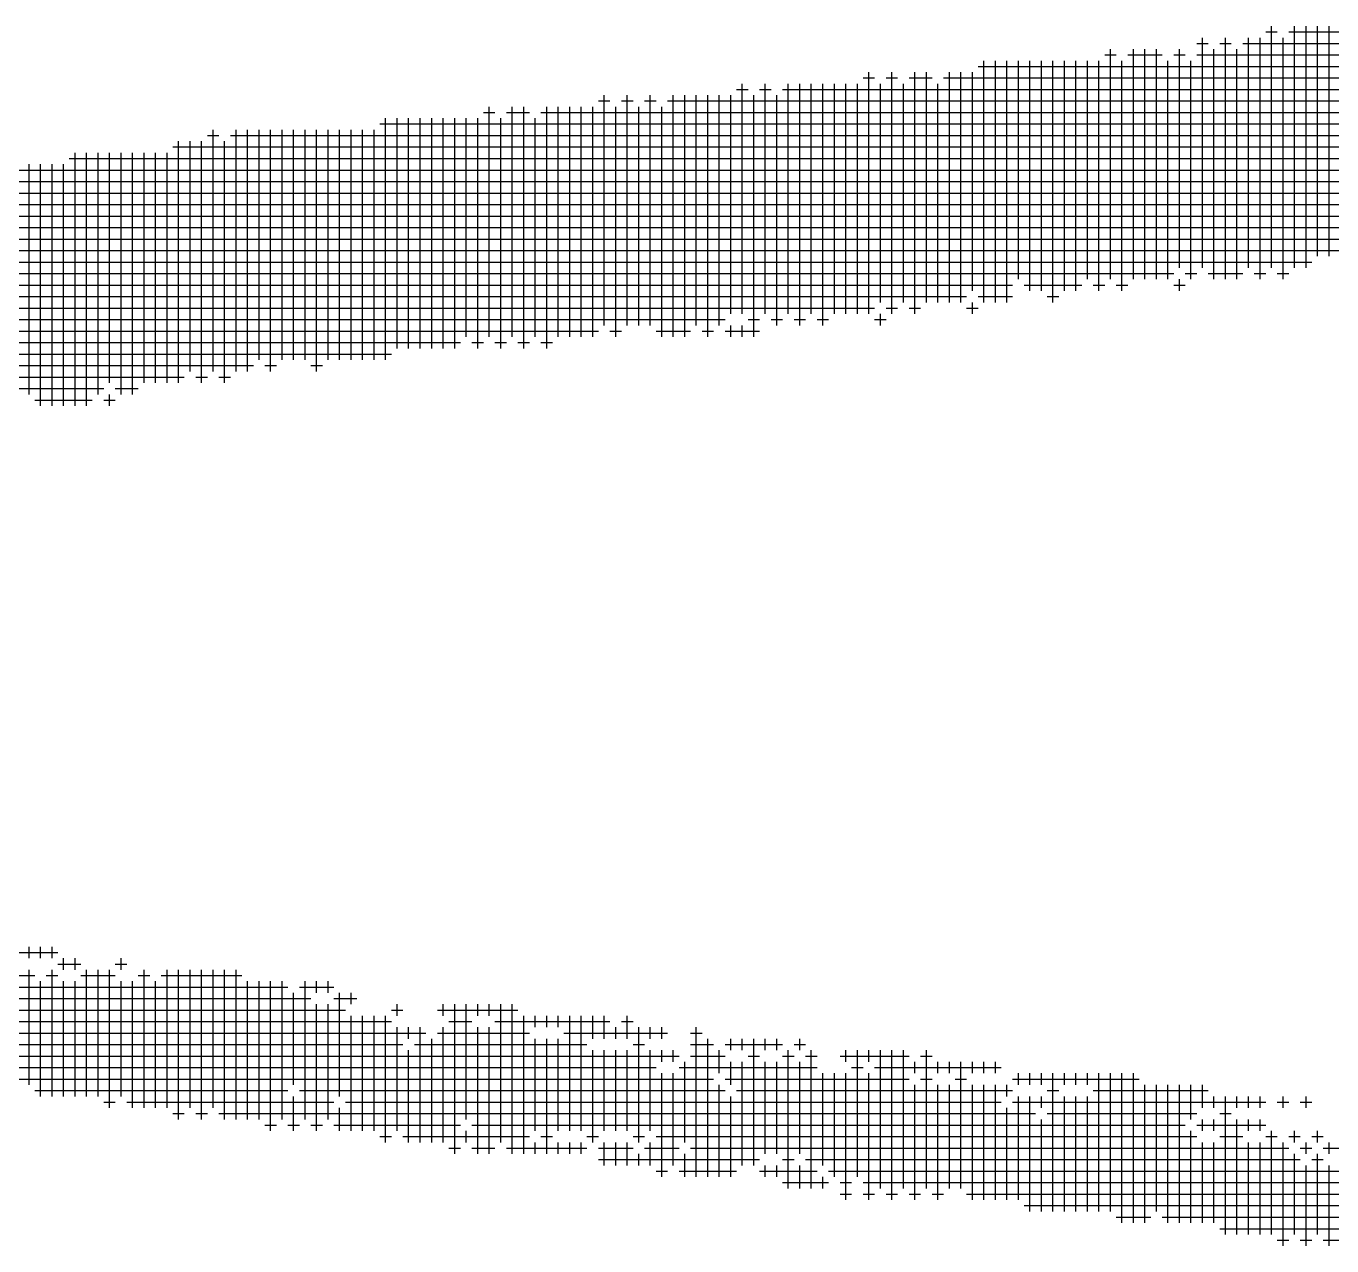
# Model space of a CAD drawing. Header units: feet. Extents: x 0 to 84100, y 0 to 59400.
# Drawn here: x 53025.9 to 53133.2, y 2703.7 to 2803.9 of the extents above; entities that cross this region are included whole.
import ezdxf

# ---------------------------------------------------------------- set-up
doc = ezdxf.new("R2010")
doc.units = ezdxf.units.FT
doc.header["$LTSCALE"] = 550
doc.header["$MEASUREMENT"] = 0
doc.layers.add('CX-MISC', color=2, linetype='CONTINUOUS')

# ---------------------------------------------------------------- blocks, each defined once
blk = doc.blocks.new('CXGLOGO-싸인3')
at = {"layer": 'CX-MISC'}
for p, q in [((175.427, 69.307, 1090.783), (175.427, 77.707, 1090.783)), ((176.267, 68.887, 1090.783), (176.267, 77.707, 1090.783)), ((177.107, 69.307, 1090.783), (177.107, 77.707, 1090.783)), ((177.527, 68.887, 1090.783), (177.527, 77.707, 1090.783)), ((177.737, 77.917, 1090.783), (178.157, 77.917, 1090.783)), ((177.947, 69.307, 1090.783), (177.947, 78.127, 1090.783)), ((178.367, 68.887, 1090.783), (178.367, 77.707, 1090.783)), ((178.577, 77.917, 1090.783), (239.897, 77.917, 1090.783)), ((178.787, 69.307, 1090.783), (178.787, 78.127, 1090.783)), ((179.207, 69.307, 1090.783), (179.207, 78.127, 1090.783)), ((179.627, 69.727, 1090.783), (179.627, 78.127, 1090.783)), ((180.047, 69.727, 1090.783), (180.047, 78.127, 1090.783)), ((172.067, 68.887, 1090.783), (172.067, 77.287, 1090.783)), ((172.907, 68.887, 1090.783), (172.907, 77.287, 1090.783)), ((173.327, 68.887, 1090.783), (173.327, 77.287, 1090.783)), ((173.747, 68.887, 1090.783), (173.747, 77.287, 1090.783)), ((174.587, 69.307, 1090.783), (174.587, 77.287, 1090.783)), ((175.217, 77.497, 1090.783), (175.637, 77.497, 1090.783)), ((175.847, 68.887, 1090.783), (175.847, 77.287, 1090.783)), ((176.057, 77.497, 1090.783), (176.477, 77.497, 1090.783)), ((176.687, 68.887, 1090.783), (176.687, 77.287, 1090.783)), ((176.897, 77.497, 1090.783), (239.477, 77.497, 1090.783)), ((167.447, 68.047, 1090.783), (167.447, 76.867, 1090.783)), ((167.867, 68.047, 1090.783), (167.867, 76.867, 1090.783)), ((168.287, 68.047, 1090.783), (168.287, 76.867, 1090.783)), ((168.707, 68.887, 1090.783), (168.707, 76.867, 1090.783)), ((169.127, 68.467, 1090.783), (169.127, 76.867, 1090.783)), ((169.547, 68.467, 1090.783), (169.547, 76.867, 1090.783)), ((169.967, 68.047, 1090.783), (169.967, 76.867, 1090.783)), ((170.387, 68.467, 1090.783), (170.387, 76.867, 1090.783)), ((170.807, 68.467, 1090.783), (170.807, 76.867, 1090.783)), ((171.227, 68.887, 1090.783), (171.227, 76.867, 1090.783)), ((171.647, 68.467, 1090.783), (171.647, 76.867, 1090.783)), ((171.857, 77.077, 1090.783), (172.277, 77.077, 1090.783)), ((172.487, 68.467, 1090.783), (172.487, 76.867, 1090.783)), ((172.697, 77.077, 1090.783), (173.957, 77.077, 1090.783)), ((174.167, 68.887, 1090.783), (174.167, 76.867, 1090.783)), ((174.377, 77.077, 1090.783), (174.797, 77.077, 1090.783)), ((175.007, 68.887, 1090.783), (175.007, 76.867, 1090.783)), ((175.217, 77.077, 1090.783), (232.337, 77.077, 1090.783)), ((163.247, 67.627, 1090.783), (163.247, 76.447, 1090.783)), ((164.087, 67.627, 1090.783), (164.087, 76.447, 1090.783)), ((164.927, 67.627, 1090.783), (164.927, 76.447, 1090.783)), ((165.347, 68.047, 1090.783), (165.347, 76.447, 1090.783)), ((166.187, 68.047, 1090.783), (166.187, 76.447, 1090.783)), ((166.607, 68.047, 1090.783), (166.607, 76.447, 1090.783)), ((167.027, 68.467, 1090.783), (167.027, 76.447, 1090.783)), ((167.237, 76.657, 1090.783), (229.817, 76.657, 1090.783)), ((158.417, 75.817, 1090.783), (158.837, 75.817, 1090.783)), ((158.627, 67.627, 1090.783), (158.627, 76.027, 1090.783)), ((159.257, 75.817, 1090.783), (159.677, 75.817, 1090.783)), ((159.467, 67.627, 1090.783), (159.467, 76.027, 1090.783)), ((160.097, 75.817, 1090.783), (223.517, 75.817, 1090.783)), ((160.307, 67.627, 1090.783), (160.307, 76.027, 1090.783)), ((160.727, 67.207, 1090.783), (160.727, 76.027, 1090.783)), ((161.147, 67.627, 1090.783), (161.147, 76.027, 1090.783)), ((161.567, 67.207, 1090.783), (161.567, 76.027, 1090.783)), ((161.987, 67.627, 1090.783), (161.987, 76.027, 1090.783)), ((162.407, 67.627, 1090.783), (162.407, 76.027, 1090.783)), ((162.827, 67.627, 1090.783), (162.827, 76.027, 1090.783)), ((163.037, 76.237, 1090.783), (163.457, 76.237, 1090.783)), ((163.667, 68.047, 1090.783), (163.667, 76.027, 1090.783)), ((163.877, 76.237, 1090.783), (164.297, 76.237, 1090.783)), ((164.507, 68.047, 1090.783), (164.507, 76.027, 1090.783)), ((164.717, 76.237, 1090.783), (165.557, 76.237, 1090.783)), ((165.767, 68.047, 1090.783), (165.767, 76.027, 1090.783)), ((165.977, 76.237, 1090.783), (224.777, 76.237, 1090.783)), ((153.377, 75.397, 1090.783), (153.797, 75.397, 1090.783)), ((153.587, 67.207, 1090.783), (153.587, 75.607, 1090.783)), ((154.217, 75.397, 1090.783), (154.637, 75.397, 1090.783)), ((154.427, 67.207, 1090.783), (154.427, 75.607, 1090.783)), ((155.057, 75.397, 1090.783), (155.477, 75.397, 1090.783)), ((155.267, 67.207, 1090.783), (155.267, 75.607, 1090.783)), ((155.897, 75.397, 1090.783), (222.257, 75.397, 1090.783)), ((156.107, 66.787, 1090.783), (156.107, 75.607, 1090.783)), ((156.527, 66.787, 1090.783), (156.527, 75.607, 1090.783)), ((156.947, 67.207, 1090.783), (156.947, 75.607, 1090.783)), ((157.367, 66.787, 1090.783), (157.367, 75.607, 1090.783)), ((157.787, 67.207, 1090.783), (157.787, 75.607, 1090.783)), ((158.207, 67.627, 1090.783), (158.207, 75.607, 1090.783)), ((159.047, 66.787, 1090.783), (159.047, 75.607, 1090.783)), ((159.887, 67.207, 1090.783), (159.887, 75.607, 1090.783)), ((149.177, 74.977, 1090.783), (149.597, 74.977, 1090.783)), ((149.387, 66.787, 1090.783), (149.387, 75.187, 1090.783)), ((150.017, 74.977, 1090.783), (150.857, 74.977, 1090.783)), ((150.227, 66.787, 1090.783), (150.227, 75.187, 1090.783)), ((150.647, 66.367, 1090.783), (150.647, 75.187, 1090.783)), ((151.277, 74.977, 1090.783), (219.737, 74.977, 1090.783)), ((151.487, 66.367, 1090.783), (151.487, 75.187, 1090.783)), ((151.907, 66.787, 1090.783), (151.907, 75.187, 1090.783)), ((152.327, 66.787, 1090.783), (152.327, 75.187, 1090.783)), ((152.747, 66.787, 1090.783), (152.747, 75.187, 1090.783)), ((153.167, 66.787, 1090.783), (153.167, 75.187, 1090.783)), ((154.007, 66.787, 1090.783), (154.007, 75.187, 1090.783)), ((154.847, 67.207, 1090.783), (154.847, 75.187, 1090.783)), ((155.687, 66.787, 1090.783), (155.687, 75.187, 1090.783)), ((145.397, 74.557, 1090.783), (213.017, 74.557, 1090.783)), ((145.607, 65.947, 1090.783), (145.607, 74.767, 1090.783)), ((146.027, 66.367, 1090.783), (146.027, 74.767, 1090.783)), ((146.447, 66.367, 1090.783), (146.447, 74.767, 1090.783)), ((146.867, 66.367, 1090.783), (146.867, 74.767, 1090.783)), ((147.287, 66.367, 1090.783), (147.287, 74.767, 1090.783)), ((147.707, 66.367, 1090.783), (147.707, 74.767, 1090.783)), ((148.127, 66.367, 1090.783), (148.127, 74.767, 1090.783)), ((148.547, 66.787, 1090.783), (148.547, 74.767, 1090.783)), ((148.967, 66.367, 1090.783), (148.967, 74.767, 1090.783)), ((149.807, 66.367, 1090.783), (149.807, 74.767, 1090.783)), ((151.067, 66.787, 1090.783), (151.067, 74.767, 1090.783)), ((138.047, 65.107, 1090.783), (138.047, 73.927, 1090.783)), ((138.467, 65.527, 1090.783), (138.467, 73.927, 1090.783)), ((138.887, 65.107, 1090.783), (138.887, 73.927, 1090.783)), ((139.097, 74.137, 1090.783), (139.517, 74.137, 1090.783)), ((139.307, 65.527, 1090.783), (139.307, 74.347, 1090.783)), ((139.727, 65.107, 1090.783), (139.727, 73.927, 1090.783)), ((139.937, 74.137, 1090.783), (213.017, 74.137, 1090.783)), ((140.147, 65.527, 1090.783), (140.147, 74.347, 1090.783)), ((140.567, 65.527, 1090.783), (140.567, 74.347, 1090.783)), ((140.987, 65.947, 1090.783), (140.987, 74.347, 1090.783)), ((141.407, 65.527, 1090.783), (141.407, 74.347, 1090.783)), ((141.827, 65.947, 1090.783), (141.827, 74.347, 1090.783)), ((142.247, 65.947, 1090.783), (142.247, 74.347, 1090.783)), ((142.667, 65.947, 1090.783), (142.667, 74.347, 1090.783)), ((143.087, 65.527, 1090.783), (143.087, 74.347, 1090.783)), ((143.507, 65.947, 1090.783), (143.507, 74.347, 1090.783)), ((143.927, 65.947, 1090.783), (143.927, 74.347, 1090.783)), ((144.347, 65.947, 1090.783), (144.347, 74.347, 1090.783)), ((144.767, 65.947, 1090.783), (144.767, 74.347, 1090.783)), ((145.187, 65.947, 1090.783), (145.187, 74.347, 1090.783)), ((134.267, 64.267, 1090.783), (134.267, 73.507, 1090.783)), ((134.687, 64.267, 1090.783), (134.687, 73.507, 1090.783)), ((135.107, 64.687, 1090.783), (135.107, 73.507, 1090.783)), ((135.527, 65.107, 1090.783), (135.527, 73.507, 1090.783)), ((135.947, 64.687, 1090.783), (135.947, 73.507, 1090.783)), ((136.367, 64.687, 1090.783), (136.367, 73.507, 1090.783)), ((136.787, 65.107, 1090.783), (136.787, 73.507, 1090.783)), ((137.207, 65.107, 1090.783), (137.207, 73.507, 1090.783)), ((137.627, 65.107, 1090.783), (137.627, 73.507, 1090.783)), ((137.837, 73.717, 1090.783), (210.497, 73.717, 1090.783)), ((132.587, 64.687, 1090.783), (132.587, 73.087, 1090.783)), ((133.007, 64.267, 1090.783), (133.007, 73.087, 1090.783)), ((133.427, 64.267, 1090.783), (133.427, 73.087, 1090.783)), ((133.847, 64.267, 1090.783), (133.847, 73.087, 1090.783)), ((134.057, 73.297, 1090.783), (207.137, 73.297, 1090.783)), ((131.537, 72.877, 1090.783), (202.097, 72.877, 1090.783)), ((126.497, 72.037, 1090.783), (196.217, 72.037, 1090.783)), ((129.017, 72.457, 1090.783), (196.217, 72.457, 1090.783)), ((128.177, 71.617, 1090.783), (192.857, 71.617, 1090.783)), ((120.617, 71.197, 1090.783), (189.497, 71.197, 1090.783)), ((118.937, 70.777, 1090.783), (185.297, 70.777, 1090.783)), ((115.577, 70.357, 1090.783), (183.617, 70.357, 1090.783)), ((110.117, 69.937, 1090.783), (181.097, 69.937, 1090.783)), ((108.017, 69.517, 1090.783), (179.417, 69.517, 1090.783)), ((102.137, 68.677, 1090.783), (168.497, 68.677, 1090.783)), ((104.657, 69.097, 1090.783), (174.377, 69.097, 1090.783)), ((168.917, 68.677, 1090.783), (171.017, 68.677, 1090.783)), ((171.437, 68.677, 1090.783), (171.857, 68.677, 1090.783)), ((172.277, 68.677, 1090.783), (172.697, 68.677, 1090.783)), ((174.377, 68.677, 1090.783), (174.797, 68.677, 1090.783)), ((174.587, 68.467, 1090.783), (174.587, 68.887, 1090.783)), ((174.797, 69.097, 1090.783), (175.217, 69.097, 1090.783)), ((175.637, 69.097, 1090.783), (176.897, 69.097, 1090.783)), ((177.317, 69.097, 1090.783), (177.737, 69.097, 1090.783)), ((178.157, 69.097, 1090.783), (178.577, 69.097, 1090.783)), ((90.377, 68.257, 1090.783), (166.817, 68.257, 1090.783)), ((167.237, 68.257, 1090.783), (168.497, 68.257, 1090.783)), ((169.757, 68.257, 1090.783), (170.177, 68.257, 1090.783)), ((89.957, 67.837, 1090.783), (163.457, 67.837, 1090.783)), ((163.877, 67.837, 1090.783), (164.297, 67.837, 1090.783)), ((164.717, 67.837, 1090.783), (165.137, 67.837, 1090.783)), ((166.817, 67.837, 1090.783), (167.237, 67.837, 1090.783)), ((167.027, 67.627, 1090.783), (167.027, 68.047, 1090.783)), ((89.537, 67.417, 1090.783), (157.997, 67.417, 1090.783)), ((158.837, 67.417, 1090.783), (159.257, 67.417, 1090.783)), ((159.677, 67.417, 1090.783), (160.097, 67.417, 1090.783)), ((160.517, 67.417, 1090.783), (160.937, 67.417, 1090.783)), ((161.357, 67.417, 1090.783), (161.777, 67.417, 1090.783)), ((163.457, 67.417, 1090.783), (163.877, 67.417, 1090.783)), ((163.667, 67.207, 1090.783), (163.667, 67.627, 1090.783)), ((89.117, 66.997, 1090.783), (153.377, 66.997, 1090.783)), ((153.797, 66.997, 1090.783), (154.217, 66.997, 1090.783)), ((155.477, 66.997, 1090.783), (156.737, 66.997, 1090.783)), ((157.157, 66.997, 1090.783), (157.577, 66.997, 1090.783)), ((157.997, 66.997, 1090.783), (159.257, 66.997, 1090.783)), ((158.207, 66.787, 1090.783), (158.207, 67.207, 1090.783)), ((158.627, 66.787, 1090.783), (158.627, 67.207, 1090.783)), ((85.337, 66.577, 1090.783), (148.337, 66.577, 1090.783)), ((148.757, 66.577, 1090.783), (149.177, 66.577, 1090.783)), ((149.597, 66.577, 1090.783), (150.017, 66.577, 1090.783)), ((150.437, 66.577, 1090.783), (150.857, 66.577, 1090.783)), ((151.277, 66.577, 1090.783), (151.697, 66.577, 1090.783)), ((83.237, 66.157, 1090.783), (145.817, 66.157, 1090.783)), ((76.517, 65.317, 1090.783), (138.257, 65.317, 1090.783)), ((81.137, 65.737, 1090.783), (140.777, 65.737, 1090.783)), ((138.677, 65.317, 1090.783), (139.097, 65.317, 1090.783)), ((139.517, 65.317, 1090.783), (139.937, 65.317, 1090.783)), ((141.197, 65.737, 1090.783), (141.617, 65.737, 1090.783)), ((142.877, 65.737, 1090.783), (143.297, 65.737, 1090.783)), ((74.837, 64.897, 1090.783), (135.317, 64.897, 1090.783)), ((135.737, 64.897, 1090.783), (136.577, 64.897, 1090.783)), ((132.797, 64.477, 1090.783), (134.897, 64.477, 1090.783)), ((135.317, 64.477, 1090.783), (135.737, 64.477, 1090.783)), ((135.527, 64.267, 1090.783), (135.527, 64.687, 1090.783)), ((132.587, 44.107, 1090.783), (132.587, 44.527, 1090.783)), ((133.007, 44.107, 1090.783), (133.007, 44.527, 1090.783)), ((133.427, 44.107, 1090.783), (133.427, 44.527, 1090.783)), ((129.017, 44.317, 1090.783), (133.637, 44.317, 1090.783)), ((133.637, 43.897, 1090.783), (134.477, 43.897, 1090.783)), ((133.847, 43.687, 1090.783), (133.847, 44.107, 1090.783)), ((134.267, 43.687, 1090.783), (134.267, 44.107, 1090.783)), ((135.737, 43.897, 1090.783), (136.157, 43.897, 1090.783)), ((135.947, 43.687, 1090.783), (135.947, 44.107, 1090.783)), ((127.337, 43.477, 1090.783), (132.797, 43.477, 1090.783)), ((132.587, 39.487, 1090.783), (132.587, 43.687, 1090.783)), ((133.217, 43.477, 1090.783), (133.637, 43.477, 1090.783)), ((133.427, 39.067, 1090.783), (133.427, 43.687, 1090.783)), ((134.477, 43.477, 1090.783), (135.737, 43.477, 1090.783)), ((134.687, 39.067, 1090.783), (134.687, 43.687, 1090.783)), ((135.107, 39.067, 1090.783), (135.107, 43.687, 1090.783)), ((135.527, 38.647, 1090.783), (135.527, 43.687, 1090.783)), ((136.577, 43.477, 1090.783), (136.997, 43.477, 1090.783)), ((136.787, 38.647, 1090.783), (136.787, 43.687, 1090.783)), ((137.417, 43.477, 1090.783), (140.357, 43.477, 1090.783)), ((137.627, 38.647, 1090.783), (137.627, 43.687, 1090.783)), ((138.047, 38.227, 1090.783), (138.047, 43.687, 1090.783)), ((138.467, 38.647, 1090.783), (138.467, 43.687, 1090.783)), ((138.887, 38.227, 1090.783), (138.887, 43.687, 1090.783)), ((139.307, 38.647, 1090.783), (139.307, 43.687, 1090.783)), ((139.727, 38.227, 1090.783), (139.727, 43.687, 1090.783)), ((140.147, 38.227, 1090.783), (140.147, 43.687, 1090.783)), ((101.717, 43.057, 1090.783), (142.037, 43.057, 1090.783)), ((133.007, 39.067, 1090.783), (133.007, 43.267, 1090.783)), ((133.847, 39.067, 1090.783), (133.847, 43.267, 1090.783)), ((134.267, 39.067, 1090.783), (134.267, 43.267, 1090.783)), ((135.947, 39.067, 1090.783), (135.947, 43.267, 1090.783)), ((136.367, 38.647, 1090.783), (136.367, 43.267, 1090.783)), ((137.207, 38.647, 1090.783), (137.207, 43.267, 1090.783)), ((140.567, 38.227, 1090.783), (140.567, 43.267, 1090.783)), ((140.987, 38.227, 1090.783), (140.987, 43.267, 1090.783)), ((141.407, 37.807, 1090.783), (141.407, 43.267, 1090.783)), ((141.827, 38.227, 1090.783), (141.827, 43.267, 1090.783)), ((142.457, 43.057, 1090.783), (143.717, 43.057, 1090.783)), ((142.667, 38.227, 1090.783), (142.667, 43.267, 1090.783)), ((143.087, 42.847, 1090.783), (143.087, 43.267, 1090.783)), ((143.507, 42.847, 1090.783), (143.507, 43.267, 1090.783)), ((107.597, 42.637, 1090.783), (142.877, 42.637, 1090.783)), ((142.247, 39.487, 1090.783), (142.247, 42.847, 1090.783)), ((143.087, 37.807, 1090.783), (143.087, 42.427, 1090.783)), ((143.507, 38.227, 1090.783), (143.507, 42.427, 1090.783)), ((143.717, 42.637, 1090.783), (144.557, 42.637, 1090.783)), ((143.927, 39.067, 1090.783), (143.927, 42.847, 1090.783)), ((144.347, 42.427, 1090.783), (144.347, 42.847, 1090.783)), ((146.027, 42.007, 1090.783), (146.027, 42.427, 1090.783)), ((147.707, 42.007, 1090.783), (147.707, 42.427, 1090.783)), ((148.127, 36.967, 1090.783), (148.127, 42.427, 1090.783)), ((148.547, 38.227, 1090.783), (148.547, 42.427, 1090.783)), ((148.967, 42.007, 1090.783), (148.967, 42.427, 1090.783)), ((149.387, 42.007, 1090.783), (149.387, 42.427, 1090.783)), ((149.807, 37.387, 1090.783), (149.807, 42.427, 1090.783)), ((150.227, 36.967, 1090.783), (150.227, 42.427, 1090.783)), ((109.277, 42.217, 1090.783), (144.137, 42.217, 1090.783)), ((144.347, 37.807, 1090.783), (144.347, 42.007, 1090.783)), ((144.767, 37.807, 1090.783), (144.767, 42.007, 1090.783)), ((145.187, 37.807, 1090.783), (145.187, 42.007, 1090.783)), ((145.607, 37.387, 1090.783), (145.607, 42.007, 1090.783)), ((145.817, 42.217, 1090.783), (146.237, 42.217, 1090.783)), ((147.497, 42.217, 1090.783), (150.437, 42.217, 1090.783)), ((150.647, 36.967, 1090.783), (150.647, 42.007, 1090.783)), ((151.067, 41.587, 1090.783), (151.067, 42.007, 1090.783)), ((151.487, 41.587, 1090.783), (151.487, 42.007, 1090.783)), ((151.907, 41.587, 1090.783), (151.907, 42.007, 1090.783)), ((152.327, 37.807, 1090.783), (152.327, 42.007, 1090.783)), ((152.747, 37.807, 1090.783), (152.747, 42.007, 1090.783)), ((153.167, 41.167, 1090.783), (153.167, 42.007, 1090.783)), ((153.587, 41.167, 1090.783), (153.587, 42.007, 1090.783)), ((154.427, 41.167, 1090.783), (154.427, 42.007, 1090.783)), ((114.317, 41.797, 1090.783), (145.817, 41.797, 1090.783)), ((146.027, 37.807, 1090.783), (146.027, 41.587, 1090.783)), ((146.447, 41.167, 1090.783), (146.447, 41.587, 1090.783)), ((146.867, 37.387, 1090.783), (146.867, 41.587, 1090.783)), ((147.707, 37.387, 1090.783), (147.707, 41.587, 1090.783)), ((147.917, 41.797, 1090.783), (148.757, 41.797, 1090.783)), ((148.967, 36.967, 1090.783), (148.967, 41.587, 1090.783)), ((149.387, 36.967, 1090.783), (149.387, 41.587, 1090.783)), ((149.597, 41.797, 1090.783), (153.797, 41.797, 1090.783)), ((154.007, 41.167, 1090.783), (154.007, 41.587, 1090.783)), ((154.217, 41.797, 1090.783), (154.637, 41.797, 1090.783)), ((154.847, 37.387, 1090.783), (154.847, 41.587, 1090.783)), ((155.267, 41.167, 1090.783), (155.267, 41.587, 1090.783)), ((155.687, 41.167, 1090.783), (155.687, 41.587, 1090.783)), ((156.947, 36.127, 1090.783), (156.947, 41.587, 1090.783)), ((116.837, 41.377, 1090.783), (147.077, 41.377, 1090.783)), ((147.287, 37.387, 1090.783), (147.287, 41.167, 1090.783)), ((147.497, 41.377, 1090.783), (150.857, 41.377, 1090.783)), ((151.067, 37.807, 1090.783), (151.067, 41.167, 1090.783)), ((151.487, 36.967, 1090.783), (151.487, 41.167, 1090.783)), ((151.907, 37.807, 1090.783), (151.907, 41.167, 1090.783)), ((152.117, 41.377, 1090.783), (155.897, 41.377, 1090.783)), ((156.737, 41.377, 1090.783), (157.157, 41.377, 1090.783)), ((157.367, 36.127, 1090.783), (157.367, 41.167, 1090.783)), ((158.207, 40.747, 1090.783), (158.207, 41.167, 1090.783)), ((158.627, 40.747, 1090.783), (158.627, 41.167, 1090.783)), ((159.047, 36.547, 1090.783), (159.047, 41.167, 1090.783)), ((159.467, 40.747, 1090.783), (159.467, 41.167, 1090.783)), ((159.887, 40.747, 1090.783), (159.887, 41.167, 1090.783)), ((160.727, 40.747, 1090.783), (160.727, 41.167, 1090.783)), ((120.197, 40.957, 1090.783), (146.237, 40.957, 1090.783)), ((122.717, 40.537, 1090.783), (156.317, 40.537, 1090.783)), ((146.447, 37.387, 1090.783), (146.447, 40.747, 1090.783)), ((146.657, 40.957, 1090.783), (152.957, 40.957, 1090.783)), ((153.167, 37.387, 1090.783), (153.167, 40.747, 1090.783)), ((153.587, 37.807, 1090.783), (153.587, 40.747, 1090.783)), ((154.007, 37.807, 1090.783), (154.007, 40.747, 1090.783)), ((154.427, 37.807, 1090.783), (154.427, 40.747, 1090.783)), ((154.637, 40.957, 1090.783), (155.057, 40.957, 1090.783)), ((155.267, 37.807, 1090.783), (155.267, 40.747, 1090.783)), ((155.687, 40.327, 1090.783), (155.687, 40.747, 1090.783)), ((156.107, 40.327, 1090.783), (156.107, 40.747, 1090.783)), ((156.737, 40.957, 1090.783), (157.577, 40.957, 1090.783)), ((156.737, 40.537, 1090.783), (157.997, 40.537, 1090.783)), ((157.787, 39.907, 1090.783), (157.787, 40.747, 1090.783)), ((157.997, 40.957, 1090.783), (160.097, 40.957, 1090.783)), ((158.837, 40.537, 1090.783), (159.257, 40.537, 1090.783)), ((160.097, 40.537, 1090.783), (160.517, 40.537, 1090.783)), ((160.307, 35.707, 1090.783), (160.307, 40.747, 1090.783)), ((160.517, 40.957, 1090.783), (160.937, 40.957, 1090.783)), ((160.937, 40.537, 1090.783), (161.357, 40.537, 1090.783)), ((161.147, 35.707, 1090.783), (161.147, 40.747, 1090.783)), ((162.197, 40.537, 1090.783), (164.717, 40.537, 1090.783)), ((162.407, 40.327, 1090.783), (162.407, 40.747, 1090.783)), ((162.827, 36.127, 1090.783), (162.827, 40.747, 1090.783)), ((163.247, 40.327, 1090.783), (163.247, 40.747, 1090.783)), ((163.667, 35.707, 1090.783), (163.667, 40.747, 1090.783)), ((164.087, 35.287, 1090.783), (164.087, 40.747, 1090.783)), ((164.507, 35.707, 1090.783), (164.507, 40.747, 1090.783)), ((165.137, 40.537, 1090.783), (165.557, 40.537, 1090.783)), ((165.347, 35.707, 1090.783), (165.347, 40.747, 1090.783)), ((126.917, 40.117, 1090.783), (155.477, 40.117, 1090.783)), ((156.317, 40.117, 1090.783), (161.357, 40.117, 1090.783)), ((156.527, 37.387, 1090.783), (156.527, 40.327, 1090.783)), ((158.207, 39.487, 1090.783), (158.207, 40.327, 1090.783)), ((158.627, 36.547, 1090.783), (158.627, 40.327, 1090.783)), ((159.467, 36.967, 1090.783), (159.467, 40.327, 1090.783)), ((159.887, 36.967, 1090.783), (159.887, 40.327, 1090.783)), ((160.727, 36.967, 1090.783), (160.727, 40.327, 1090.783)), ((162.617, 40.117, 1090.783), (163.037, 40.117, 1090.783)), ((163.457, 40.117, 1090.783), (168.077, 40.117, 1090.783)), ((164.927, 39.907, 1090.783), (164.927, 40.327, 1090.783)), ((165.767, 39.907, 1090.783), (165.767, 40.327, 1090.783)), ((166.187, 39.907, 1090.783), (166.187, 40.327, 1090.783)), ((166.607, 35.707, 1090.783), (166.607, 40.327, 1090.783)), ((167.027, 39.907, 1090.783), (167.027, 40.327, 1090.783)), ((167.447, 39.907, 1090.783), (167.447, 40.327, 1090.783)), ((167.867, 39.907, 1090.783), (167.867, 40.327, 1090.783)), ((129.857, 39.697, 1090.783), (157.577, 39.697, 1090.783)), ((155.687, 36.127, 1090.783), (155.687, 39.907, 1090.783)), ((156.107, 36.547, 1090.783), (156.107, 39.907, 1090.783)), ((157.997, 39.697, 1090.783), (164.717, 39.697, 1090.783)), ((161.567, 36.547, 1090.783), (161.567, 39.907, 1090.783)), ((161.987, 36.127, 1090.783), (161.987, 39.907, 1090.783)), ((162.407, 35.287, 1090.783), (162.407, 39.907, 1090.783)), ((163.247, 35.287, 1090.783), (163.247, 39.907, 1090.783)), ((165.137, 39.697, 1090.783), (165.557, 39.697, 1090.783)), ((166.397, 39.697, 1090.783), (166.817, 39.697, 1090.783)), ((168.497, 39.697, 1090.783), (173.117, 39.697, 1090.783)), ((168.707, 39.487, 1090.783), (168.707, 39.907, 1090.783)), ((169.127, 39.487, 1090.783), (169.127, 39.907, 1090.783)), ((169.547, 39.487, 1090.783), (169.547, 39.907, 1090.783)), ((169.967, 34.867, 1090.783), (169.967, 39.907, 1090.783)), ((170.387, 39.487, 1090.783), (170.387, 39.907, 1090.783)), ((170.807, 39.487, 1090.783), (170.807, 39.907, 1090.783)), ((171.227, 39.487, 1090.783), (171.227, 39.907, 1090.783)), ((171.647, 34.867, 1090.783), (171.647, 39.907, 1090.783)), ((172.067, 34.867, 1090.783), (172.067, 39.907, 1090.783)), ((172.487, 34.447, 1090.783), (172.487, 39.907, 1090.783)), ((172.907, 34.447, 1090.783), (172.907, 39.907, 1090.783)), ((132.797, 39.277, 1090.783), (142.037, 39.277, 1090.783)), ((142.457, 39.277, 1090.783), (157.997, 39.277, 1090.783)), ((157.787, 36.127, 1090.783), (157.787, 39.487, 1090.783)), ((158.417, 39.277, 1090.783), (168.497, 39.277, 1090.783)), ((164.927, 35.287, 1090.783), (164.927, 39.487, 1090.783)), ((165.767, 35.287, 1090.783), (165.767, 39.487, 1090.783)), ((166.187, 35.707, 1090.783), (166.187, 39.487, 1090.783)), ((167.027, 35.287, 1090.783), (167.027, 39.487, 1090.783)), ((167.447, 35.287, 1090.783), (167.447, 39.487, 1090.783)), ((167.867, 35.287, 1090.783), (167.867, 39.487, 1090.783)), ((168.287, 39.067, 1090.783), (168.287, 39.487, 1090.783)), ((169.757, 39.277, 1090.783), (170.177, 39.277, 1090.783)), ((171.437, 39.277, 1090.783), (175.637, 39.277, 1090.783)), ((173.327, 34.447, 1090.783), (173.327, 39.487, 1090.783)), ((173.747, 34.867, 1090.783), (173.747, 39.487, 1090.783)), ((174.167, 34.447, 1090.783), (174.167, 39.487, 1090.783)), ((174.587, 34.447, 1090.783), (174.587, 39.487, 1090.783)), ((175.007, 38.227, 1090.783), (175.007, 39.487, 1090.783)), ((175.427, 38.647, 1090.783), (175.427, 39.487, 1090.783)), ((135.317, 38.857, 1090.783), (135.737, 38.857, 1090.783)), ((136.157, 38.857, 1090.783), (143.717, 38.857, 1090.783)), ((142.247, 37.807, 1090.783), (142.247, 39.067, 1090.783)), ((143.927, 37.807, 1090.783), (143.927, 38.647, 1090.783)), ((144.137, 38.857, 1090.783), (168.077, 38.857, 1090.783)), ((158.207, 36.127, 1090.783), (158.207, 39.067, 1090.783)), ((168.287, 35.287, 1090.783), (168.287, 38.647, 1090.783)), ((168.497, 38.857, 1090.783), (177.737, 38.857, 1090.783)), ((168.707, 35.287, 1090.783), (168.707, 39.067, 1090.783)), ((169.127, 34.867, 1090.783), (169.127, 39.067, 1090.783)), ((169.547, 38.647, 1090.783), (169.547, 39.067, 1090.783)), ((170.387, 34.867, 1090.783), (170.387, 39.067, 1090.783)), ((170.807, 34.867, 1090.783), (170.807, 39.067, 1090.783)), ((171.227, 34.867, 1090.783), (171.227, 39.067, 1090.783)), ((175.847, 38.647, 1090.783), (175.847, 39.067, 1090.783)), ((176.267, 34.027, 1090.783), (176.267, 39.067, 1090.783)), ((176.687, 38.647, 1090.783), (176.687, 39.067, 1090.783)), ((177.107, 38.647, 1090.783), (177.107, 39.067, 1090.783)), ((177.527, 38.647, 1090.783), (177.527, 39.067, 1090.783)), ((178.157, 38.857, 1090.783), (178.577, 38.857, 1090.783)), ((178.367, 38.647, 1090.783), (178.367, 39.067, 1090.783)), ((178.997, 38.857, 1090.783), (179.417, 38.857, 1090.783)), ((179.207, 38.647, 1090.783), (179.207, 39.067, 1090.783)), ((137.837, 38.437, 1090.783), (138.257, 38.437, 1090.783)), ((138.677, 38.437, 1090.783), (139.097, 38.437, 1090.783)), ((139.517, 38.437, 1090.783), (169.337, 38.437, 1090.783)), ((169.547, 34.867, 1090.783), (169.547, 38.227, 1090.783)), ((169.757, 38.437, 1090.783), (175.217, 38.437, 1090.783)), ((175.427, 37.807, 1090.783), (175.427, 38.227, 1090.783)), ((175.847, 37.807, 1090.783), (175.847, 38.227, 1090.783)), ((176.057, 38.437, 1090.783), (176.477, 38.437, 1090.783)), ((176.687, 34.027, 1090.783), (176.687, 38.227, 1090.783)), ((177.107, 37.807, 1090.783), (177.107, 38.227, 1090.783)), ((177.527, 37.807, 1090.783), (177.527, 38.227, 1090.783)), ((141.197, 38.017, 1090.783), (141.617, 38.017, 1090.783)), ((142.037, 38.017, 1090.783), (142.457, 38.017, 1090.783)), ((142.877, 38.017, 1090.783), (143.297, 38.017, 1090.783)), ((143.717, 38.017, 1090.783), (148.337, 38.017, 1090.783)), ((148.547, 37.387, 1090.783), (148.547, 37.807, 1090.783)), ((148.757, 38.017, 1090.783), (174.797, 38.017, 1090.783)), ((175.007, 34.447, 1090.783), (175.007, 37.807, 1090.783)), ((175.217, 38.017, 1090.783), (177.737, 38.017, 1090.783)), ((177.947, 34.027, 1090.783), (177.947, 37.807, 1090.783)), ((178.787, 37.387, 1090.783), (178.787, 37.807, 1090.783)), ((179.627, 37.387, 1090.783), (179.627, 37.807, 1090.783)), ((145.397, 37.597, 1090.783), (145.817, 37.597, 1090.783)), ((146.237, 37.597, 1090.783), (150.857, 37.597, 1090.783)), ((151.067, 36.967, 1090.783), (151.067, 37.387, 1090.783)), ((151.277, 37.597, 1090.783), (151.697, 37.597, 1090.783)), ((151.907, 36.967, 1090.783), (151.907, 37.387, 1090.783)), ((152.327, 36.967, 1090.783), (152.327, 37.387, 1090.783)), ((152.747, 36.967, 1090.783), (152.747, 37.387, 1090.783)), ((152.957, 37.597, 1090.783), (153.377, 37.597, 1090.783)), ((153.587, 36.547, 1090.783), (153.587, 37.387, 1090.783)), ((154.007, 36.547, 1090.783), (154.007, 37.387, 1090.783)), ((154.427, 36.547, 1090.783), (154.427, 37.387, 1090.783)), ((154.637, 37.597, 1090.783), (155.057, 37.597, 1090.783)), ((155.267, 36.547, 1090.783), (155.267, 37.387, 1090.783)), ((155.477, 37.597, 1090.783), (175.217, 37.597, 1090.783)), ((175.427, 34.447, 1090.783), (175.427, 37.387, 1090.783)), ((175.847, 34.447, 1090.783), (175.847, 37.387, 1090.783)), ((176.057, 37.597, 1090.783), (176.897, 37.597, 1090.783)), ((177.107, 34.027, 1090.783), (177.107, 37.387, 1090.783)), ((177.527, 34.027, 1090.783), (177.527, 37.387, 1090.783)), ((177.737, 37.597, 1090.783), (178.157, 37.597, 1090.783)), ((178.367, 33.607, 1090.783), (178.367, 37.387, 1090.783)), ((178.577, 37.597, 1090.783), (178.997, 37.597, 1090.783)), ((179.207, 36.967, 1090.783), (179.207, 37.387, 1090.783)), ((179.417, 37.597, 1090.783), (179.837, 37.597, 1090.783)), ((180.047, 36.967, 1090.783), (180.047, 37.387, 1090.783)), ((147.917, 37.177, 1090.783), (148.337, 37.177, 1090.783)), ((148.757, 37.177, 1090.783), (149.597, 37.177, 1090.783)), ((150.017, 37.177, 1090.783), (152.957, 37.177, 1090.783)), ((153.377, 37.177, 1090.783), (154.637, 37.177, 1090.783)), ((153.377, 36.757, 1090.783), (159.257, 36.757, 1090.783)), ((154.847, 36.547, 1090.783), (154.847, 36.967, 1090.783)), ((155.057, 37.177, 1090.783), (156.317, 37.177, 1090.783)), ((156.527, 36.127, 1090.783), (156.527, 36.967, 1090.783)), ((156.737, 37.177, 1090.783), (178.577, 37.177, 1090.783)), ((160.097, 36.757, 1090.783), (160.517, 36.757, 1090.783)), ((160.937, 36.757, 1090.783), (178.997, 36.757, 1090.783)), ((178.787, 34.027, 1090.783), (178.787, 36.967, 1090.783)), ((178.997, 37.177, 1090.783), (179.417, 37.177, 1090.783)), ((179.417, 36.757, 1090.783), (179.837, 36.757, 1090.783)), ((179.627, 34.027, 1090.783), (179.627, 36.967, 1090.783)), ((179.837, 37.177, 1090.783), (185.717, 37.177, 1090.783)), ((155.477, 36.337, 1090.783), (155.897, 36.337, 1090.783)), ((156.317, 36.337, 1090.783), (158.417, 36.337, 1090.783)), ((159.257, 36.337, 1090.783), (161.357, 36.337, 1090.783)), ((159.467, 36.127, 1090.783), (159.467, 36.547, 1090.783)), ((159.887, 36.127, 1090.783), (159.887, 36.547, 1090.783)), ((160.727, 35.707, 1090.783), (160.727, 36.547, 1090.783)), ((161.777, 36.337, 1090.783), (192.437, 36.337, 1090.783)), ((179.207, 33.607, 1090.783), (179.207, 36.547, 1090.783)), ((180.047, 33.607, 1090.783), (180.047, 36.547, 1090.783)), ((160.097, 35.917, 1090.783), (161.777, 35.917, 1090.783)), ((161.567, 35.707, 1090.783), (161.567, 36.127, 1090.783)), ((162.197, 35.917, 1090.783), (162.617, 35.917, 1090.783)), ((163.037, 35.917, 1090.783), (206.717, 35.917, 1090.783)), ((162.197, 35.497, 1090.783), (162.617, 35.497, 1090.783)), ((163.037, 35.497, 1090.783), (163.457, 35.497, 1090.783)), ((163.877, 35.497, 1090.783), (164.297, 35.497, 1090.783)), ((164.717, 35.497, 1090.783), (165.137, 35.497, 1090.783)), ((165.557, 35.497, 1090.783), (165.977, 35.497, 1090.783)), ((166.817, 35.497, 1090.783), (192.437, 35.497, 1090.783)), ((168.917, 35.077, 1090.783), (207.137, 35.077, 1090.783)), ((172.277, 34.657, 1090.783), (173.537, 34.657, 1090.783)), ((173.957, 34.657, 1090.783), (207.557, 34.657, 1090.783)), ((176.057, 34.237, 1090.783), (214.697, 34.237, 1090.783)), ((178.157, 33.817, 1090.783), (178.577, 33.817, 1090.783)), ((178.997, 33.817, 1090.783), (179.417, 33.817, 1090.783)), ((179.837, 33.817, 1090.783), (187.817, 33.817, 1090.783))]:
    blk.add_line(p, q, dxfattribs=at)

msp = doc.modelspace()

# ---------------------------------------------------------------- block references
at = {"layer": 'CX-MISC', "color": 7, "xscale": 2.250000002095476, "yscale": 2.250000002095476, "zscale": 2.250000002095476}
msp.add_blockref('CXGLOGO-싸인3', (52727.82, 2628.08), dxfattribs=at)

doc.saveas('drawing.dxf')
